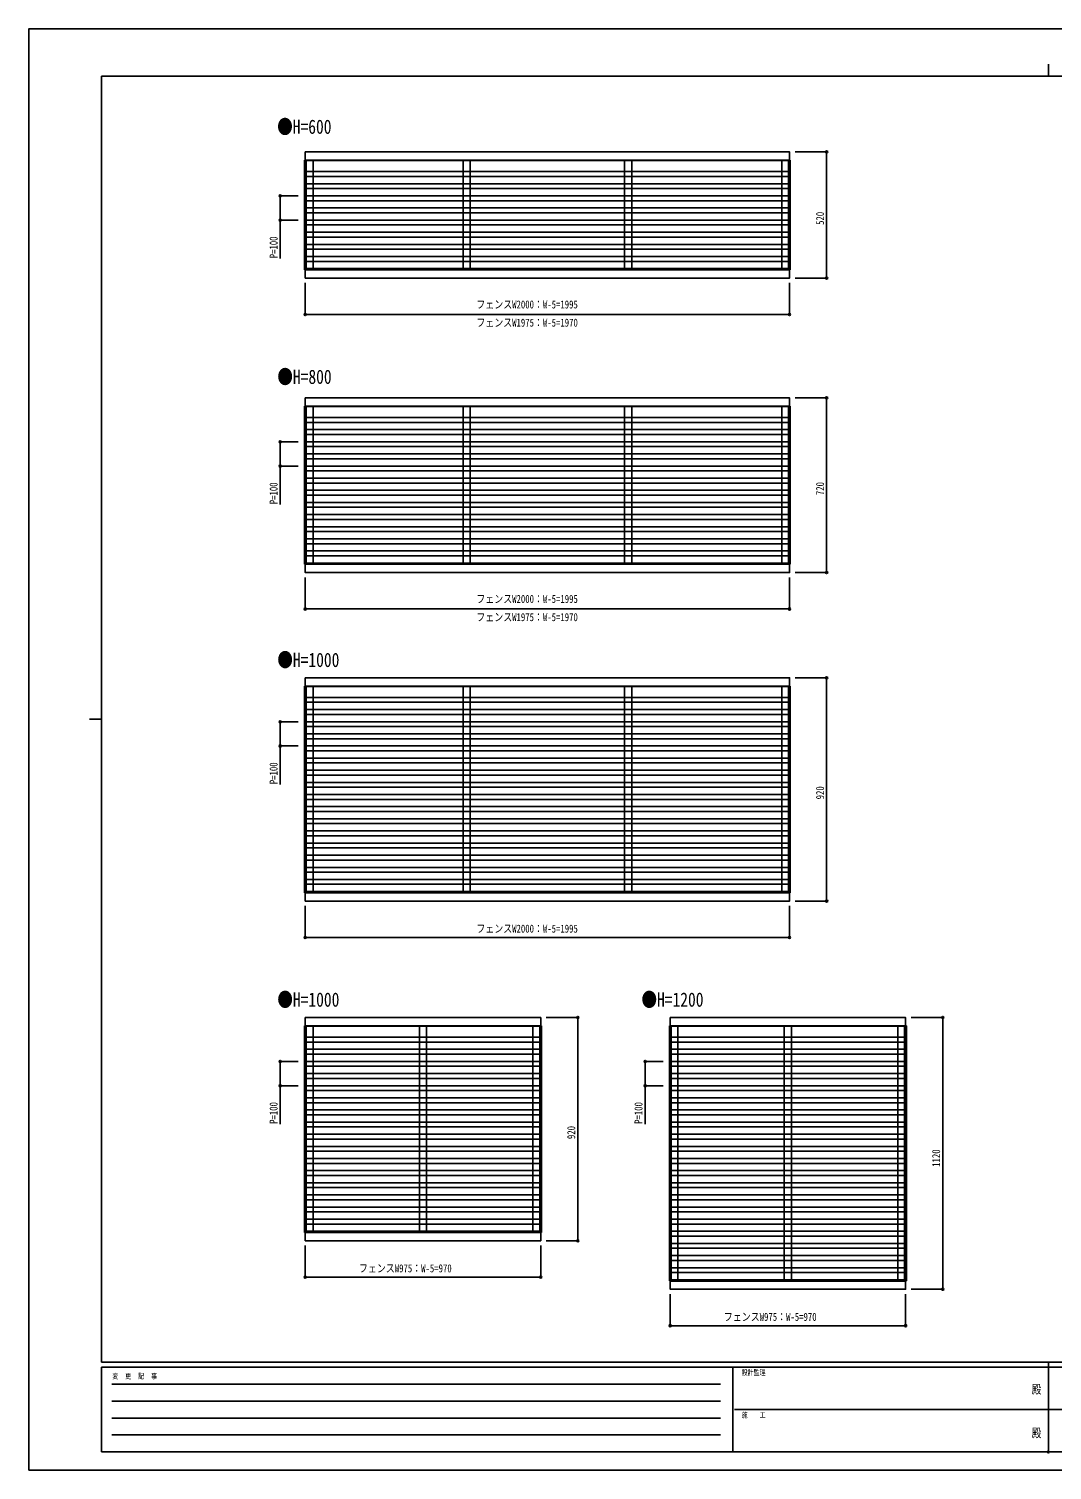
# Model space of a CAD drawing. Units: millimetres, scale not verified. Extents: x -4205 to 4205, y -2970 to 2970.
# Drawn here: x -4205 to 11, y -2970 to 2970 of the extents above; entities that cross this region are included whole.
import ezdxf
from ezdxf.enums import TextEntityAlignment as Align

# ---------------------------------------------------------------- set-up
doc = ezdxf.new("R2010")
doc.units = ezdxf.units.MM
doc.header["$LTSCALE"] = 16
doc.header["$PDMODE"] = 32
doc.header["$PDSIZE"] = 8
for name, color, linetype in [('0-1_USER1', 3, 'Continuous'), ('0-2_YKK_A1', 4, 'Continuous'), ('0-3_YKK_D', 6, 'Continuous'), ('0-4_YKK_ZWAK', 7, 'Continuous')]:
    doc.layers.add(name, color=color, linetype=linetype)
doc.styles.add('ＭＳ ゴシック', font='')
doc.styles.get('ＭＳ ゴシック').set_extended_font_data('MS Gothic')

msp = doc.modelspace()

# ---------------------------------------------------------------- linework, layer by layer
at = {"layer": '0-2_YKK_A1'}
for p, q in [((-3069.44, 2428.24), (-3062.24, 2428.24)), ((-3069.44, 2428.24), (-3069.44, 1977.24)), ((-3067.24, 2428.24), (-3067.24, 1977.24)), ((-3065.24, 2428.74), (-3065.24, 2428.24)), ((-1072.24, 2428.74), (-3065.24, 2428.74)), ((-3062.24, 2427.24), (-1075.24, 2426.74)), ((-1075.24, 2381.74), (-3062.24, 2381.74)), ((-3034.24, 1976.74), (-3034.24, 2428.74)), ((-2416.24, 1976.74), (-2416.24, 2428.74)), ((-2386.24, 1976.74), (-2386.24, 2428.74)), ((-1751.24, 1976.74), (-1751.24, 2428.74)), ((-1721.24, 1976.74), (-1721.24, 2428.74)), ((-1103.24, 1976.74), (-1103.24, 2428.74)), ((-1068.04, 2428.24), (-1075.24, 2428.24)), ((-1072.24, 2428.74), (-1072.24, 2428.24)), ((-1070.24, 2428.24), (-1070.24, 1977.24)), ((-1068.04, 2428.24), (-1068.04, 1977.24)), ((-3062.24, 2361.74), (-1075.24, 2361.74)), ((-3062.24, 2331.74), (-1075.24, 2331.74)), ((-3062.24, 2311.74), (-1075.24, 2311.74)), ((-1075.24, 2281.74), (-3062.24, 2281.74)), ((-3062.24, 2261.74), (-1075.24, 2261.74)), ((-3062.24, 2231.74), (-1075.24, 2231.74)), ((-3062.24, 2211.74), (-1075.24, 2211.74)), ((-1075.24, 2181.74), (-3062.24, 2181.74)), ((-3062.24, 2161.74), (-1075.24, 2161.74)), ((-3062.24, 2131.74), (-1075.24, 2131.74)), ((-3062.24, 2111.74), (-1075.24, 2111.74)), ((-1075.24, 2081.74), (-3062.24, 2081.74)), ((-3062.24, 2061.74), (-1075.24, 2061.74)), ((-3062.24, 2031.74), (-1075.24, 2031.74)), ((-3065.74, 1976.74), (-3065.74, 1977.24)), ((-3062.24, 2011.74), (-1075.24, 2011.74)), ((-1075.24, 1981.74), (-3062.24, 1981.74)), ((-1071.74, 1976.74), (-1071.74, 1977.24)), ((-3069.44, 1414.64), (-3062.24, 1414.64)), ((-3069.44, 1414.64), (-3069.44, 763.64)), ((-3067.24, 1414.64), (-3067.24, 763.64)), ((-3065.24, 1415.14), (-3065.24, 1414.64)), ((-1072.24, 1415.14), (-3065.24, 1415.14)), ((-1075.24, 1413.14), (-3062.24, 1413.14)), ((-3062.24, 1413.14), (-1075.24, 1413.14)), ((-1075.24, 1368.14), (-3062.24, 1368.14)), ((-1075.24, 1368.14), (-3062.24, 1368.14)), ((-3034.24, 763.14), (-3034.24, 1415.14)), ((-2416.24, 763.14), (-2416.24, 1415.14)), ((-2386.24, 763.14), (-2386.24, 1415.14)), ((-1751.24, 763.14), (-1751.24, 1415.14)), ((-1721.24, 763.14), (-1721.24, 1415.14)), ((-1103.24, 763.14), (-1103.24, 1415.14)), ((-1068.04, 1414.64), (-1075.24, 1414.64)), ((-1072.24, 1415.14), (-1072.24, 1414.64)), ((-1070.24, 1414.64), (-1070.24, 763.64)), ((-1068.04, 1414.64), (-1068.04, 763.64)), ((-3062.24, 1348.14), (-1075.24, 1348.14)), ((-3062.24, 1318.14), (-1075.24, 1318.14)), ((-3062.24, 1298.14), (-1075.24, 1298.14)), ((-1075.24, 1268.14), (-3062.24, 1268.14)), ((-3062.24, 1248.14), (-1075.24, 1248.14)), ((-3062.24, 1218.14), (-1075.24, 1218.14)), ((-3062.24, 1198.14), (-1075.24, 1198.14)), ((-1075.24, 1168.14), (-3062.24, 1168.14)), ((-3062.24, 1148.14), (-1075.24, 1148.14)), ((-3062.24, 1118.14), (-1075.24, 1118.14)), ((-3062.24, 1098.14), (-1075.24, 1098.14)), ((-1075.24, 1068.14), (-3062.24, 1068.14)), ((-3062.24, 1048.14), (-1075.24, 1048.14)), ((-3062.24, 1018.14), (-1075.24, 1018.14)), ((-3062.24, 998.14), (-1075.24, 998.14)), ((-1075.24, 968.14), (-3062.24, 968.14)), ((-3062.24, 948.14), (-1075.24, 948.14)), ((-3062.24, 918.14), (-1075.24, 918.14)), ((-3062.24, 898.14), (-1075.24, 898.14)), ((-1075.24, 868.14), (-3062.24, 868.14)), ((-3062.24, 848.14), (-1075.24, 848.14)), ((-3062.24, 818.14), (-1075.24, 818.14)), ((-3062.24, 798.14), (-1075.24, 798.14)), ((-3065.74, 763.14), (-3065.74, 763.64)), ((-1075.24, 768.14), (-3062.24, 768.14)), ((-1071.74, 763.14), (-1071.74, 763.64)), ((-3069.44, 260.93), (-3062.24, 260.93)), ((-3069.44, 260.93), (-3069.44, -590.07)), ((-3067.24, 260.93), (-3067.24, -590.07)), ((-3065.24, 261.43), (-3065.24, 260.93)), ((-1072.24, 261.43), (-3065.24, 261.43)), ((-1075.24, 259.43), (-3062.24, 259.43)), ((-3062.24, 259.43), (-1075.24, 259.43)), ((-3034.24, -590.57), (-3034.24, 261.43)), ((-2416.24, -590.57), (-2416.24, 261.43)), ((-2386.24, -590.57), (-2386.24, 261.43)), ((-1751.24, -590.57), (-1751.24, 261.43)), ((-1721.24, -590.57), (-1721.24, 261.43)), ((-1103.24, -590.57), (-1103.24, 261.43)), ((-1068.04, 260.93), (-1075.24, 260.93)), ((-1072.24, 261.43), (-1072.24, 260.93)), ((-1070.24, 260.93), (-1070.24, -590.07)), ((-1068.04, 260.93), (-1068.04, -590.07)), ((-1075.24, 214.43), (-3062.24, 214.43)), ((-1075.24, 214.43), (-3062.24, 214.43)), ((-3062.24, 194.43), (-1075.24, 194.43)), ((-3062.24, 164.43), (-1075.24, 164.43)), ((-3062.24, 144.43), (-1075.24, 144.43)), ((-1075.24, 114.43), (-3062.24, 114.43)), ((-3062.24, 94.43), (-1075.24, 94.43)), ((-3062.24, 64.43), (-1075.24, 64.43)), ((-3062.24, 44.43), (-1075.24, 44.43)), ((-1075.24, 14.43), (-3062.24, 14.43)), ((-3062.24, -5.57), (-1075.24, -5.57)), ((-3062.24, -35.57), (-1075.24, -35.57)), ((-3062.24, -55.57), (-1075.24, -55.57)), ((-1075.24, -85.57), (-3062.24, -85.57)), ((-3062.24, -105.57), (-1075.24, -105.57)), ((-3062.24, -135.57), (-1075.24, -135.57)), ((-3062.24, -155.57), (-1075.24, -155.57)), ((-1075.24, -185.57), (-3062.24, -185.57)), ((-3062.24, -205.57), (-1075.24, -205.57)), ((-3062.24, -235.57), (-1075.24, -235.57)), ((-3062.24, -255.57), (-1075.24, -255.57)), ((-1075.24, -285.57), (-3062.24, -285.57)), ((-3062.24, -305.57), (-1075.24, -305.57)), ((-3062.24, -335.57), (-1075.24, -335.57)), ((-3062.24, -355.57), (-1075.24, -355.57)), ((-1075.24, -385.57), (-3062.24, -385.57)), ((-3062.24, -405.65), (-1075.24, -405.65)), ((-3062.24, -435.65), (-1075.24, -435.65)), ((-3062.24, -455.65), (-1075.24, -455.65)), ((-1075.24, -485.65), (-3062.24, -485.65)), ((-3062.24, -505.57), (-1075.24, -505.57)), ((-3065.74, -590.57), (-3065.74, -590.07)), ((-3062.24, -535.57), (-1075.24, -535.57)), ((-3062.24, -555.57), (-1075.24, -555.57)), ((-1075.24, -585.57), (-3062.24, -585.57)), ((-1071.74, -590.57), (-1071.74, -590.07)), ((-3069.44, -1139.07), (-3062.24, -1139.07)), ((-3069.44, -1139.07), (-3069.44, -1990.07)), ((-3067.24, -1139.07), (-3067.24, -1990.07)), ((-3065.24, -1138.57), (-3065.24, -1139.07)), ((-2097.24, -1138.57), (-3065.24, -1138.57)), ((-3062.24, -1140.57), (-2100.24, -1140.57)), ((-2100.24, -1185.57), (-3062.24, -1185.57)), ((-2100.24, -1185.57), (-3062.24, -1185.57)), ((-3034.24, -1990.57), (-3034.24, -1138.57)), ((-2596.24, -1990.57), (-2596.24, -1138.57)), ((-2566.24, -1990.57), (-2566.24, -1138.57)), ((-2128.24, -1990.57), (-2128.24, -1138.57)), ((-2093.04, -1139.07), (-2100.24, -1139.07)), ((-2097.24, -1138.57), (-2097.24, -1139.07)), ((-2095.24, -1139.07), (-2095.24, -1990.07)), ((-2093.04, -1139.07), (-2093.04, -1990.07)), ((-1566.13, -1139.07), (-1558.93, -1139.07)), ((-1566.13, -1139.07), (-1566.13, -2190.07)), ((-1563.93, -1139.07), (-1563.93, -2190.07)), ((-1561.93, -1138.57), (-1561.93, -1139.07)), ((-593.93, -1138.57), (-1561.93, -1138.57)), ((-1558.93, -1140.57), (-596.93, -1140.57)), ((-596.93, -1185.57), (-1558.93, -1185.57)), ((-596.93, -1185.57), (-1558.93, -1185.57)), ((-1530.93, -2190.57), (-1530.93, -1138.57)), ((-1092.93, -2190.57), (-1092.93, -1138.57)), ((-1062.93, -2190.57), (-1062.93, -1138.57)), ((-624.93, -2190.57), (-624.93, -1138.57)), ((-589.73, -1139.07), (-596.93, -1139.07)), ((-593.93, -1138.57), (-593.93, -1139.07)), ((-591.93, -1139.07), (-591.93, -2190.07)), ((-589.73, -1139.07), (-589.73, -2190.07)), ((-3062.24, -1205.57), (-2100.24, -1205.57)), ((-3062.24, -1235.57), (-2100.24, -1235.57)), ((-1558.93, -1205.57), (-596.93, -1205.57)), ((-1558.93, -1235.57), (-596.93, -1235.57)), ((-3062.24, -1255.57), (-2100.24, -1255.57)), ((-2100.24, -1285.57), (-3062.24, -1285.57)), ((-3062.24, -1305.57), (-2100.24, -1305.57)), ((-1558.93, -1255.57), (-596.93, -1255.57)), ((-596.93, -1285.57), (-1558.93, -1285.57)), ((-1558.93, -1305.57), (-596.93, -1305.57)), ((-3062.24, -1335.57), (-2100.24, -1335.57)), ((-3062.24, -1355.57), (-2100.24, -1355.57)), ((-1558.93, -1335.57), (-596.93, -1335.57)), ((-1558.93, -1355.57), (-596.93, -1355.57)), ((-2100.24, -1385.57), (-3062.24, -1385.57)), ((-3062.24, -1405.57), (-2100.24, -1405.57)), ((-596.93, -1385.57), (-1558.93, -1385.57)), ((-1558.93, -1405.57), (-596.93, -1405.57)), ((-3062.24, -1435.57), (-2100.24, -1435.57)), ((-3062.24, -1455.57), (-2100.24, -1455.57)), ((-1558.93, -1435.57), (-596.93, -1435.57)), ((-1558.93, -1455.57), (-596.93, -1455.57)), ((-2100.24, -1485.57), (-3062.24, -1485.57)), ((-3062.24, -1505.57), (-2100.24, -1505.57)), ((-3062.24, -1535.57), (-2100.24, -1535.57)), ((-596.93, -1485.57), (-1558.93, -1485.57)), ((-1558.93, -1505.57), (-596.93, -1505.57)), ((-1558.93, -1535.57), (-596.93, -1535.57)), ((-3062.24, -1555.57), (-2100.24, -1555.57)), ((-2100.24, -1585.57), (-3062.24, -1585.57)), ((-1558.93, -1555.57), (-596.93, -1555.57)), ((-596.93, -1585.57), (-1558.93, -1585.57)), ((-3062.24, -1605.57), (-2100.24, -1605.57)), ((-3062.24, -1635.57), (-2100.24, -1635.57)), ((-3062.24, -1655.57), (-2100.24, -1655.57)), ((-1558.93, -1605.57), (-596.93, -1605.57)), ((-1558.93, -1635.57), (-596.93, -1635.57)), ((-1558.93, -1655.57), (-596.93, -1655.57)), ((-2100.24, -1685.57), (-3062.24, -1685.57)), ((-3062.24, -1705.57), (-2100.24, -1705.57)), ((-596.93, -1685.57), (-1558.93, -1685.57)), ((-1558.93, -1705.57), (-596.93, -1705.57)), ((-3062.24, -1735.57), (-2100.24, -1735.57)), ((-3062.24, -1755.57), (-2100.24, -1755.57)), ((-1558.93, -1735.57), (-596.93, -1735.57)), ((-1558.93, -1755.57), (-596.93, -1755.57)), ((-2100.24, -1785.57), (-3062.24, -1785.57)), ((-3062.24, -1805.57), (-2100.24, -1805.57)), ((-3062.24, -1835.57), (-2100.24, -1835.57)), ((-596.93, -1785.57), (-1558.93, -1785.57)), ((-1558.93, -1805.57), (-596.93, -1805.57)), ((-1558.93, -1835.57), (-596.93, -1835.57)), ((-3062.24, -1855.57), (-2100.24, -1855.57)), ((-2100.24, -1885.57), (-3062.24, -1885.57)), ((-1558.93, -1855.57), (-596.93, -1855.57)), ((-596.93, -1885.57), (-1558.93, -1885.57)), ((-3062.24, -1905.57), (-2100.24, -1905.57)), ((-3062.24, -1935.57), (-2100.24, -1935.57)), ((-3062.24, -1955.57), (-2100.24, -1955.57)), ((-1558.93, -1905.57), (-596.93, -1905.57)), ((-1558.93, -1935.57), (-596.93, -1935.57)), ((-1558.93, -1955.57), (-596.93, -1955.57)), ((-3065.74, -1990.57), (-3065.74, -1990.07)), ((-2100.24, -1985.57), (-3062.24, -1985.57)), ((-2096.74, -1990.57), (-2096.74, -1990.07)), ((-596.93, -1985.57), (-1558.93, -1985.57)), ((-1558.93, -2005.57), (-596.93, -2005.57)), ((-1558.93, -2035.57), (-596.93, -2035.57)), ((-1558.93, -2055.57), (-596.93, -2055.57)), ((-596.93, -2085.57), (-1558.93, -2085.57)), ((-1558.93, -2105.57), (-596.93, -2105.57)), ((-1558.93, -2135.57), (-596.93, -2135.57)), ((-1562.43, -2190.57), (-1562.43, -2190.07)), ((-1558.93, -2155.57), (-596.93, -2155.57)), ((-596.93, -2185.57), (-1558.93, -2185.57)), ((-593.43, -2190.57), (-593.43, -2190.07))]:
    msp.add_line(p, q, dxfattribs=at)
for points in [[(-3066.24, 2462.74), (-1071.24, 2462.74), (-1071.24, 2428.74), (-3066.24, 2428.74)], [(-3066.24, 1976.74), (-1071.24, 1976.74), (-1071.24, 1942.74), (-3066.24, 1942.74)], [(-3066.24, 1449.14), (-1071.24, 1449.14), (-1071.24, 1415.14), (-3066.24, 1415.14)], [(-3066.24, 763.14), (-1071.24, 763.14), (-1071.24, 729.14), (-3066.24, 729.14)], [(-3066.24, 295.43), (-1071.24, 295.43), (-1071.24, 261.43), (-3066.24, 261.43)], [(-3066.24, -590.57), (-1071.24, -590.57), (-1071.24, -624.57), (-3066.24, -624.57)], [(-3066.24, -1104.57), (-2096.24, -1104.57), (-2096.24, -1138.57), (-3066.24, -1138.57)], [(-1562.93, -1104.57), (-592.93, -1104.57), (-592.93, -1138.57), (-1562.93, -1138.57)], [(-3066.24, -1990.57), (-2096.24, -1990.57), (-2096.24, -2024.57), (-3066.24, -2024.57)], [(-1562.93, -2190.57), (-592.93, -2190.57), (-592.93, -2224.57), (-1562.93, -2224.57)]]:
    msp.add_lwpolyline(points, close=True, dxfattribs=at)
for points in [[(-3062.24, 2428.24), (-3062.24, 1977.24), (-3069.44, 1977.24)], [(-1075.24, 2428.24), (-1075.24, 1977.24), (-1068.04, 1977.24)], [(-3062.24, 1414.64), (-3062.24, 763.64), (-3069.44, 763.64)], [(-1075.24, 1414.64), (-1075.24, 763.64), (-1068.04, 763.64)], [(-3062.24, 260.93), (-3062.24, -590.07), (-3069.44, -590.07)], [(-1075.24, 260.93), (-1075.24, -590.07), (-1068.04, -590.07)], [(-3062.24, -1139.07), (-3062.24, -1990.07), (-3069.44, -1990.07)], [(-2100.24, -1139.07), (-2100.24, -1990.07), (-2093.04, -1990.07)], [(-1558.93, -1139.07), (-1558.93, -2190.07), (-1566.13, -2190.07)], [(-596.93, -1139.07), (-596.93, -2190.07), (-589.73, -2190.07)]]:
    msp.add_lwpolyline(points, dxfattribs=at)
at = {"layer": '0-3_YKK_D'}
for p, q in [((-1048.24, 2462.74), (-917.24, 2462.74)), ((-918.24, 1942.74), (-918.24, 2462.74)), ((-3095.44, 2281.74), (-3170.44, 2281.74)), ((-3095.44, 2181.74), (-3170.44, 2181.74)), ((-3066.24, 1922.74), (-3066.24, 1791.74)), ((-1071.24, 1922.74), (-1071.24, 1791.74)), ((-1048.24, 1942.74), (-917.24, 1942.74)), ((-3066.24, 1792.74), (-1071.24, 1792.74)), ((-1048.24, 1449.14), (-917.24, 1449.14)), ((-918.24, 729.14), (-918.24, 1449.14)), ((-3095.44, 1268.14), (-3170.44, 1268.14)), ((-3095.44, 1168.14), (-3170.44, 1168.14)), ((-1048.24, 729.14), (-917.24, 729.14)), ((-3066.24, 709.14), (-3066.24, 578.14)), ((-1071.24, 709.14), (-1071.24, 578.14)), ((-3066.24, 579.14), (-1071.24, 579.14)), ((-1048.24, 295.43), (-917.24, 295.43)), ((-918.24, -624.57), (-918.24, 295.43)), ((-3095.44, 114.43), (-3170.44, 114.43)), ((-3095.44, 14.43), (-3170.44, 14.43)), ((-3066.24, -644.57), (-3066.24, -775.57)), ((-1071.24, -644.57), (-1071.24, -775.57)), ((-1048.24, -624.57), (-917.24, -624.57)), ((-3066.24, -774.57), (-1071.24, -774.57)), ((-2073.24, -1104.57), (-1942.24, -1104.57)), ((-1943.24, -2024.57), (-1943.24, -1104.57)), ((-569.93, -1104.57), (-438.93, -1104.57)), ((-439.93, -2224.57), (-439.93, -1104.57)), ((-3095.44, -1285.57), (-3170.44, -1285.57)), ((-1592.13, -1285.57), (-1667.13, -1285.57)), ((-3095.44, -1385.57), (-3170.44, -1385.57)), ((-1592.13, -1385.57), (-1667.13, -1385.57)), ((-3066.24, -2044.57), (-3066.24, -2175.57)), ((-2096.24, -2044.57), (-2096.24, -2175.57)), ((-2073.24, -2024.57), (-1942.24, -2024.57)), ((-3066.24, -2174.57), (-2096.24, -2174.57)), ((-1562.93, -2244.57), (-1562.93, -2375.57)), ((-592.93, -2244.57), (-592.93, -2375.57)), ((-569.93, -2224.57), (-438.93, -2224.57)), ((-1562.93, -2374.57), (-592.93, -2374.57))]:
    msp.add_line(p, q, dxfattribs=at)
for points in [[(-3169.44, 2281.74), (-3169.44, 2181.74), (-3169.44, 2023.54)], [(-3169.44, 1268.14), (-3169.44, 1168.14), (-3169.44, 1009.94)], [(-3169.44, 114.43), (-3169.44, 14.43), (-3169.44, -143.77)], [(-3169.44, -1285.57), (-3169.44, -1385.57), (-3169.44, -1543.77)], [(-1666.13, -1285.57), (-1666.13, -1385.57), (-1666.13, -1543.77)]]:
    msp.add_lwpolyline(points, dxfattribs=at)
for centre in [(-918.24, 2462.74), (-3169.44, 2281.74), (-3169.44, 2181.74), (-918.24, 1942.74), (-3066.24, 1792.74), (-1071.24, 1792.74), (-918.24, 1449.14), (-3169.44, 1268.14), (-3169.44, 1168.14), (-918.24, 729.14), (-3066.24, 579.14), (-1071.24, 579.14), (-918.24, 295.43), (-3169.44, 114.43), (-3169.44, 14.43), (-918.24, -624.57), (-3066.24, -774.57), (-1071.24, -774.57), (-1943.24, -1104.57), (-439.93, -1104.57), (-3169.44, -1285.57), (-1666.13, -1285.57), (-3169.44, -1385.57), (-1666.13, -1385.57), (-1943.24, -2024.57), (-3066.24, -2174.57), (-2096.24, -2174.57), (-439.93, -2224.57), (-1562.93, -2374.57), (-592.93, -2374.57)]:
    msp.add_circle(centre, 4.25, dxfattribs=at)
at = {"layer": '0-4_YKK_ZWAK'}
for p, q in [((-4.98, 2825), (-4.98, 2775)), ((3895.02, 2775), (-3904.98, 2775)), ((-3904.98, -2525), (-3904.98, 2775)), ((-3954.98, 125), (-3904.98, 125)), ((3895.02, -2525), (-3904.98, -2525)), ((-1304.98, -2545), (-3904.98, -2545)), ((-3904.98, -2895), (-3904.98, -2545)), ((-1304.98, -2545), (-1304.98, -2895)), ((-4.98, -2545), (-1304.98, -2545)), ((-4.98, -2525), (-4.98, -2895)), ((1295.02, -2545), (-4.98, -2545)), ((-3862.48, -2615), (-1354.98, -2615)), ((-3862.48, -2685), (-1354.98, -2685)), ((-1297.48, -2720), (-4.98, -2720)), ((-4.98, -2720), (1295.02, -2720)), ((-3862.48, -2755), (-1354.98, -2755)), ((-3862.48, -2825), (-1354.98, -2825)), ((-3904.98, -2895), (-1304.98, -2895)), ((-1304.98, -2895), (-4.98, -2895)), ((-4.98, -2895), (1295.02, -2895))]:
    msp.add_line(p, q, dxfattribs=at)
msp.add_lwpolyline([(-4205, -2970), (4205, -2970), (4205, 2970), (-4205, 2970)], close=True, dxfattribs=at)
msp.add_point((-4.98, -2895), dxfattribs=at)

# ---------------------------------------------------------------- texts
at = {"layer": '0-1_USER1', "style": 'ＭＳ ゴシック', "width": 0.8}
for s, p in [('●H=600', (-3181.79, 2519.69)), ('●H=800', (-3181.11, 1489.2)), ('●H=1000', (-3181.11, 322.44)), ('●H=1000', (-3181.11, -1077.56)), ('●H=1200', (-1681.11, -1077.56))]:
    msp.add_text(s, height=58.65, dxfattribs=at).set_placement(p, align=Align.BOTTOM_LEFT)
at = {"layer": '0-3_YKK_D', "style": 'ＭＳ ゴシック', "width": 0.8}
for s, p in [('520', (-919.24, 2161.94)), ('P=100', (-3170.44, 2024.54)), ('P=100', (-3170.44, 1010.94)), ('720', (-919.24, 1048.34)), ('P=100', (-3170.44, -142.77)), ('920', (-919.24, -205.37)), ('P=100', (-3170.44, -1542.77)), ('P=100', (-1667.13, -1542.77)), ('920', (-1944.24, -1605.37)), ('1120', (-440.93, -1719.77))]:
    msp.add_text(s, height=32.99, rotation=90, dxfattribs=at).set_placement(p, align=Align.BOTTOM_LEFT)
for s, p in [('フェンスW2000：W-5=1995', (-2361.54, 1807.74)), ('フェンスW1975：W-5=1970', (-2361.54, 1732.74)), ('フェンスW2000：W-5=1995', (-2361.54, 594.14)), ('フェンスW1975：W-5=1970', (-2361.54, 519.14)), ('フェンスW2000：W-5=1995', (-2361.54, -764.57)), ('フェンスW975：W-5=970', (-2845.24, -2164.57)), ('フェンスW975：W-5=970', (-1341.93, -2364.57))]:
    msp.add_text(s, height=32.99, dxfattribs=at).set_placement(p, align=Align.BOTTOM_LEFT)
at = {"layer": '0-4_YKK_ZWAK', "style": 'ＭＳ ゴシック', "width": 0.8}
for s, height, p in [('設計監理', 21.99, (-1268.31, -2585)), ('変  更  記  事', 21.99, (-3861.31, -2600)), ('殿', 36.66, (-73.67, -2665.83)), ('施\u3000\u3000工', 21.99, (-1268.31, -2760)), ('殿', 36.66, (-73.67, -2845.83))]:
    msp.add_text(s, height=height, dxfattribs=at).set_placement(p, align=Align.BOTTOM_LEFT)

doc.saveas('drawing.dxf')
